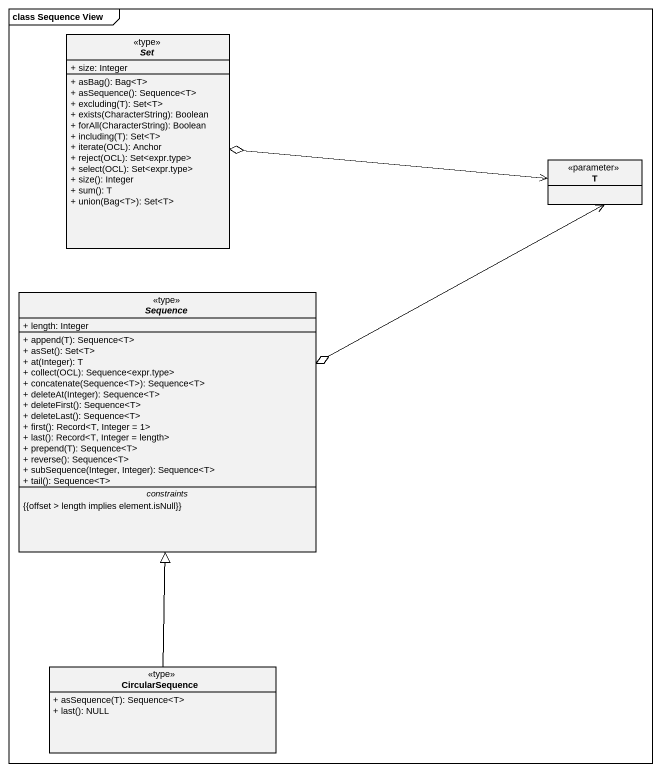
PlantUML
@startuml
mainframe class Sequence View
hide circle
hide empty members
skinparam classAttributeIconSize 0
abstract class "Set" as Set_ <<type>> {
  + size: Integer
  + asBag(): Bag<T>
  + asSequence(): Sequence<T>
  + excluding(T): Set<T>
  + exists(CharacterString): Boolean
  + forAll(CharacterString): Boolean
  + including(T): Set<T>
  + iterate(OCL): Anchor
  + reject(OCL): Set<expr.type>
  + select(OCL): Set<expr.type>
  + size(): Integer
  + sum(): T
  + union(Bag<T>): Set<T>
}
class T <<parameter>>
abstract class Sequence <<type>> {
  + length: Integer
  --
  + append(T): Sequence<T>
  + asSet(): Set<T>
  + at(Integer): T
  + collect(OCL): Sequence<expr.type>
  + concatenate(Sequence<T>): Sequence<T>
  + deleteAt(Integer): Sequence<T>
  + deleteFirst(): Sequence<T>
  + deleteLast(): Sequence<T>
  + first(): Record<T, Integer = 1>
  + last(): Record<T, Integer = length>
  + prepend(T): Sequence<T>
  + reverse(): Sequence<T>
  + subSequence(Integer, Integer): Sequence<T>
  + tail(): Sequence<T>
  -- constraints --
  {{offset > length implies element.isNull}}
}
class CircularSequence <<type>> {
  + asSequence(T): Sequence<T>
  + last(): NULL
}
Set_ o-right-> T
T <-left-o Sequence
CircularSequence -up-|> Sequence
@enduml
